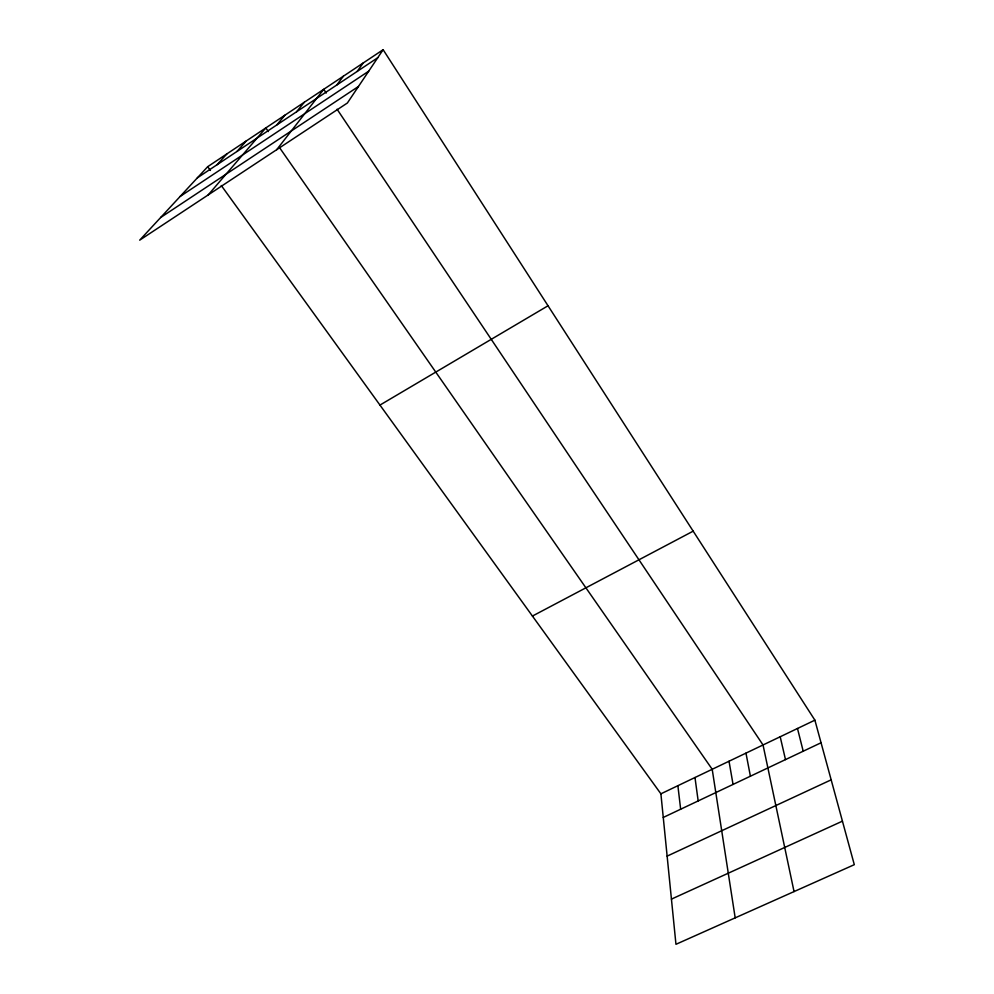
<?xml version="1.0" encoding="UTF-8"?>
<svg xmlns="http://www.w3.org/2000/svg" width="994" height="994" viewBox="0 0 994 994"><rect width="100%" height="100%" fill="white"/><g stroke="black" fill="none" stroke-linecap="round" stroke-linejoin="round"><path stroke-width="1.49" d="M383.125 49.7L347.378 103.003L139.694 240.163L207.684 166.694L383.125 49.7L814.894 720.165L854.306 864.681L675.957 944.3L660.898 793.821L221.277 185.505M357.169 71.444L363.158 63.02M336.804 84.999L343.365 76.215M276.717 149.672L323.733 89.311L326.231 93.038M296.585 111.775L304.263 102.283M276.742 124.995L284.967 115.155M208.181 194.936L265.833 127.915L268.368 131.556M236.982 151.461L246.276 140.949M217.077 164.718L226.893 153.871M197.334 177.864L377.72 57.751M180.15 196.439L368.712 71.183M160.643 217.524L358.449 86.49M379.957 405.08L548.029 305.779M532.436 616.056L693.178 531.156M660.898 793.821L814.894 720.165M663.259 817.453L821.056 742.766M667.136 856.12L831.17 779.83M671.435 899.123L842.44 821.156M207.684 166.694L210.405 170.446M279.351 147.348L712.201 769.281L735.187 917.86M337.078 109.228L763.032 744.978L794.044 891.581M797.486 728.49L803.214 751.216M780.203 736.765L785.484 759.602M745.972 753.141L750.408 776.202M729.024 761.242L733.05 784.428M694.98 777.519L698.173 800.928M677.883 785.707L680.654 809.215"/></g></svg>
